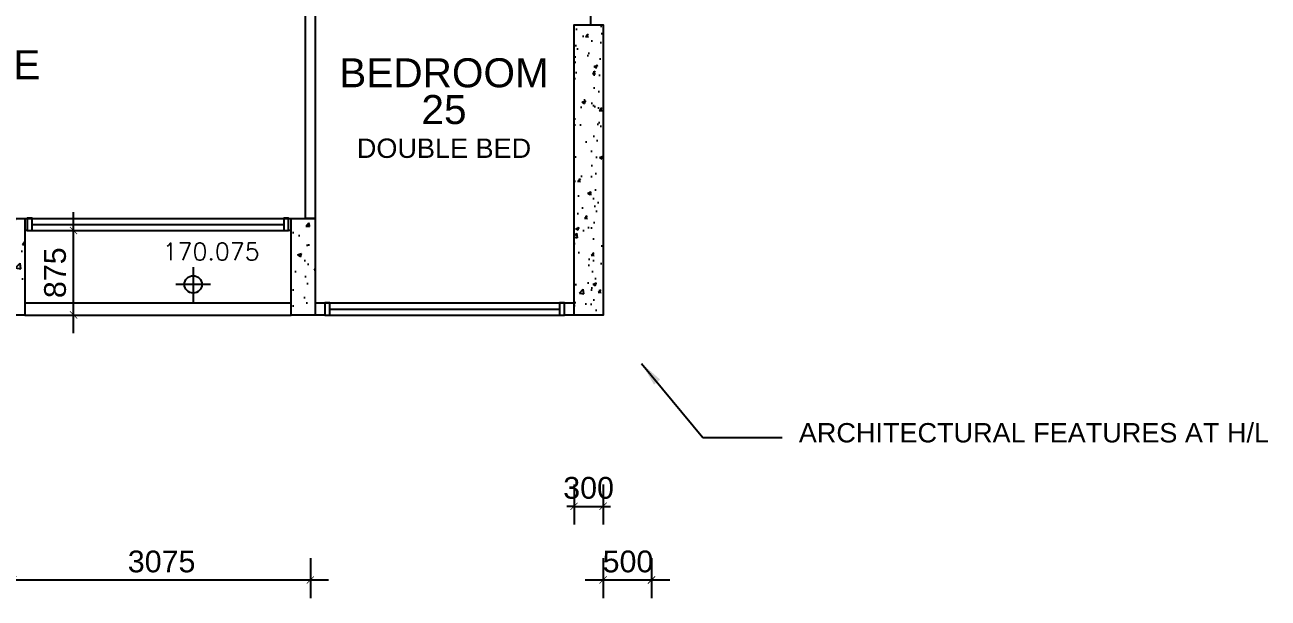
# Model space of a CAD drawing. Header units: millimetres. Extents: x 0 to 69068, y 299 to 37257.
# Drawn here: x 55625 to 68472, y 5546 to 11473 of the extents above; entities that cross this region are included whole.
import ezdxf
from ezdxf.enums import TextEntityAlignment as Align

# ---------------------------------------------------------------- set-up
doc = ezdxf.new("R2010")
doc.units = ezdxf.units.MM
doc.layers.get('Defpoints').update_dxf_attribs({"color": 8})
for name, color, linetype in [('Architectural Features', 8, 'Continuous'), ('arrow', 8, 'Continuous'), ('DLN032__', 8, 'Continuous'), ('Dry Wall', 8, 'Continuous'), ('GBP Dim', 8, 'Continuous'), ('GBP Text 200', 8, 'Continuous'), ('GBP Text 250', 8, 'Continuous'), ('hatch', 8, 'Continuous'), ('LEVEL', 8, 'Continuous'), ('WALL-NEW', 8, 'Continuous'), ('WALL-STRUCTURE', 8, 'Continuous'), ('WINDOW', 8, 'Continuous'), ('WINDOW-MULLION', 8, 'Continuous'), ('zzz-room mix', 8, 'Continuous')]:
    doc.layers.add(name, color=color, linetype=linetype)
doc.styles.add('BH', font='arial.ttf')
doc.styles.add('ROMANS', font='romans.shx')
doc.styles.get("Standard").update_dxf_attribs({"font": 'arial.ttf'})
doc.dimstyles.new('200 GBP', dxfattribs={"dimscale": 1.5, "dimtxt": 150, "dimasz": 50, "dimexe": 125, "dimexo": 50, "dimgap": 50, "dimtad": 1, "dimdec": 0, "dimzin": 0, "dimdsep": 46, "dimtxsty": 'BH', "dimblk": 'ARCHTICK', "dimcen": 0.09, "dimdle": 125, "dimclrd": 9, "dimclre": 9, "dimclrt": 1, "dimadec": 0, "dimazin": 0, "dimtfac": 1, "dimtdec": 0, "dimtix": 1, "dimtmove": 2, "dimatfit": 3, "dimldrblk": 'ARCHTICK', "dimfxl": 300, "dimfxlon": 1, "dimtolj": 1, "dimtzin": 0, "dimarcsym": 0})
doc.dimstyles.get("Standard").update_dxf_attribs({"dimtxt": 0.18, "dimasz": 0.18, "dimexe": 0.18, "dimexo": 0.0625, "dimgap": 0.09, "dimtad": 0, "dimtih": 1, "dimtoh": 1, "dimdec": 4, "dimzin": 0, "dimdsep": 46, "dimtxsty": 'Standard', "dimcen": 0.09, "dimadec": 0, "dimazin": 0, "dimtfac": 1, "dimtdec": 4, "dimtofl": 0, "dimtmove": 0, "dimatfit": 3, "dimfxl": 1, "dimtolj": 1, "dimtzin": 0, "dimarcsym": 0})

# ---------------------------------------------------------------- blocks, each defined once
blk = doc.blocks.new('WINDOW MULLION2')
at = {"layer": 'WINDOW-MULLION', "ltscale": 100}
blk.add_lwpolyline([(25226, 20000), (25226, 20125), (25176, 20125), (25176, 20000)], close=True, dxfattribs=at)
blk = doc.blocks.new('_ArchTick')
at = {"color": 0, "const_width": 0.1}
blk.add_lwpolyline([(0.5, 0.5), (-0.5, -0.5)], dxfattribs=at)
blk = doc.blocks.new('*D271')
at = {"layer": 'Defpoints', "color": 0, "transparency": 16777216}
for p in [(52550, 8712), (55500, 8712), (55500, 5734)]:
    blk.add_point(p, dxfattribs=at)
at = {"layer": 'GBP Dim', "color": 9, "lineweight": -2, "transparency": 16777216}
for p, q in [((52550, 5959), (52550, 5546)), ((55500, 5959), (55500, 5546)), ((52362, 5734), (55687, 5734))]:
    blk.add_line(p, q, dxfattribs=at)
at = {"layer": 'GBP Dim', "color": 9, "lineweight": -2, "transparency": 16777216, "xscale": 75, "yscale": 75, "zscale": 75, "rotation": 180}
blk.add_blockref('_ArchTick', (52550, 5734), dxfattribs=at)
at = {"layer": 'GBP Dim', "color": 9, "lineweight": -2, "transparency": 16777216, "xscale": 75, "yscale": 75, "zscale": 75}
blk.add_blockref('_ArchTick', (55500, 5734), dxfattribs=at)
at = {"layer": 'GBP Dim', "transparency": 16777216, "insert": (54025, 5924), "char_height": 225, "attachment_point": 5, "style": 'BH'}
blk.add_mtext('\\A1;2950', dxfattribs=at)
blk = doc.blocks.new('*D275')
at = {"layer": 'Defpoints', "color": 0, "transparency": 16777216}
for p in [(61600, 7712), (62100, 7712), (62100, 5734)]:
    blk.add_point(p, dxfattribs=at)
at = {"layer": 'GBP Dim', "color": 9, "lineweight": -2, "transparency": 16777216}
for p, q in [((61600, 5959), (61600, 5546)), ((62100, 5959), (62100, 5546)), ((61413, 5734), (62288, 5734))]:
    blk.add_line(p, q, dxfattribs=at)
at = {"layer": 'GBP Dim', "color": 9, "lineweight": -2, "transparency": 16777216, "xscale": 75, "yscale": 75, "zscale": 75, "rotation": 180}
blk.add_blockref('_ArchTick', (61600, 5734), dxfattribs=at)
at = {"layer": 'GBP Dim', "color": 9, "lineweight": -2, "transparency": 16777216, "xscale": 75, "yscale": 75, "zscale": 75}
blk.add_blockref('_ArchTick', (62100, 5734), dxfattribs=at)
at = {"layer": 'GBP Dim', "transparency": 16777216, "insert": (61857, 5924), "char_height": 225, "attachment_point": 5, "style": 'BH'}
blk.add_mtext('\\A1;500', dxfattribs=at)
blk = doc.blocks.new('*D356')
at = {"layer": 'Defpoints', "color": 0, "transparency": 16777216}
for p in [(55500, 8712), (58575, 8712), (58575, 5734)]:
    blk.add_point(p, dxfattribs=at)
at = {"layer": 'GBP Dim', "color": 9, "lineweight": -2, "transparency": 16777216}
for p, q in [((55500, 5959), (55500, 5546)), ((58575, 5959), (58575, 5546)), ((55312, 5734), (58763, 5734))]:
    blk.add_line(p, q, dxfattribs=at)
at = {"layer": 'GBP Dim', "color": 9, "lineweight": -2, "transparency": 16777216, "xscale": 75, "yscale": 75, "zscale": 75, "rotation": 180}
blk.add_blockref('_ArchTick', (55500, 5734), dxfattribs=at)
at = {"layer": 'GBP Dim', "color": 9, "lineweight": -2, "transparency": 16777216, "xscale": 75, "yscale": 75, "zscale": 75}
blk.add_blockref('_ArchTick', (58575, 5734), dxfattribs=at)
at = {"layer": 'GBP Dim', "transparency": 16777216, "insert": (57038, 5924), "char_height": 225, "attachment_point": 5, "style": 'BH'}
blk.add_mtext('\\A1;3075', dxfattribs=at)
blk = doc.blocks.new('*D371')
at = {"layer": 'Defpoints', "color": 0, "transparency": 16777216}
for p in [(55702, 9347), (56128, 9347), (55726, 8473)]:
    blk.add_point(p, dxfattribs=at)
at = {"layer": 'GBP Dim', "color": 9, "lineweight": -2, "transparency": 16777216}
for p, q in [((56128, 8285), (56128, 9535)), ((55903, 9347), (56316, 9347)), ((55903, 8473), (56316, 8473))]:
    blk.add_line(p, q, dxfattribs=at)
at = {"layer": 'GBP Dim', "color": 9, "lineweight": -2, "transparency": 16777216, "xscale": 75, "yscale": 75, "zscale": 75}
for p, rotation in [((56128, 9347), 90), ((56128, 8473), 270)]:
    blk.add_blockref('_ArchTick', p, dxfattribs=dict(at, rotation=rotation))
at = {"layer": 'GBP Dim', "transparency": 16777216, "insert": (55938, 8910), "char_height": 225, "attachment_point": 5, "rotation": 90, "style": 'BH'}
blk.add_mtext('\\A1;875', dxfattribs=at)
blk = doc.blocks.new('*D391')
at = {"layer": 'Defpoints', "color": 0, "transparency": 16777216}
for p in [(61300, 8472), (61600, 8472), (61600, 6495)]:
    blk.add_point(p, dxfattribs=at)
at = {"layer": 'GBP Dim', "color": 9, "lineweight": -2, "transparency": 16777216}
for p, q in [((61300, 6720), (61300, 6307)), ((61600, 6720), (61600, 6307)), ((61300, 6495), (61225, 6495)), ((61300, 6495), (61600, 6495)), ((61600, 6495), (61675, 6495))]:
    blk.add_line(p, q, dxfattribs=at)
at = {"layer": 'GBP Dim', "color": 9, "lineweight": -2, "transparency": 16777216, "xscale": 75, "yscale": 75, "zscale": 75}
blk.add_blockref('_ArchTick', (61300, 6495), dxfattribs=at)
at = {"layer": 'GBP Dim', "color": 9, "lineweight": -2, "transparency": 16777216, "xscale": 75, "yscale": 75, "zscale": 75, "rotation": 180}
blk.add_blockref('_ArchTick', (61600, 6495), dxfattribs=at)
at = {"layer": 'GBP Dim', "transparency": 16777216, "insert": (61450, 6685), "char_height": 225, "attachment_point": 5, "style": 'BH'}
blk.add_mtext('\\A1;300', dxfattribs=at)
blk = doc.blocks.new('ELEX')
at = {"layer": 'DLN032__'}
for p, q in [((0, 0.5), (0, -0.5)), ((0.5, 0), (-0.5, 0))]:
    blk.add_line(p, q, dxfattribs=at)
blk.add_circle((0, 0), 0.25, dxfattribs=at)
at = {"layer": 'DLN032__', "style": 'ROMANS'}
blk.add_attdef('ELEX', (0.257, 0.354), '', height=0.5, dxfattribs=at)

msp = doc.modelspace()

# ---------------------------------------------------------------- hatches: boundary and pattern name
at = {"layer": 'hatch'}
h = msp.add_hatch(dxfattribs=at)
h.set_pattern_fill('AR-CONC', color=256, scale=2, style=0)
h.set_pattern_definition([(50, (-578661.28, 750822.8), (364.36934, -31.87817), [38.1, -419.1]), (355, (-578661.28, 750822.8), (-70.48565, 382.11329), [30.48, -335.28]), (100.451, (-578630.9, 750820.15), (293.885, 350.23338), [32.38, -356.18]), (46.1842, (-578661.3, 750924.4), (542.15808, -84.08466), [57.15, -628.65]), (96.6356, (-578616.1, 750917.4), (474.80847, 494.8511), [48.57, -534.27]), (351.184, (-578661.3, 750924.4), (474.8092, 494.85024), [45.72, -502.92]), (21, (-578610.48, 750899), (303.22976, -204.53104), [38.1, -419.1]), (326, (-578610.48, 750899), (123.60406, 368.37593), [30.48, -335.28]), (71.4514, (-578585.2, 750881.97), (426.83298, 163.84572), [32.38, -356.18]), (37.5, (-578661.28, 750822.81), (6.177207, 169.110078), [0, -331.216, 0, -340.36, 0, -336.55]), (7.5, (-578661.28, 750822.81), (133.639325, 200.36115), [0, -194.056, 0, -323.596, 0, -128.27]), (327.5, (-578774.56, 750822.81), (271.18119, -11.457488), [0, -127, 0, -396.24, 0, -525.78]), (317.5, (-578825.36, 750822.8), (296.25836, 50.85298), [0, -165.1, 0, -263.144, 0, -373.38])])
h.paths.add_polyline_path([(61300, 8472.4), (61300, 11472.5), (61599.2, 11472.5), (61599.2, 8472.4)])
h = msp.add_hatch(dxfattribs=at)
h.set_pattern_fill('AR-CONC', color=256, scale=60, style=0)
h.set_pattern_definition([(50, (-581551.98, 734102.64), (430.35611, -37.65128), [45, -495]), (355, (-581552, 734102.64), (-83.2508, 451.31528), [36, -396]), (100.4514, (-581516.1, 734099.5), (347.10563, 413.66373), [38.24411, -420.68527]), (46.1842, (-581552, 734222.64), (640.34463, -99.3114), [67.5, -742.5]), (96.6356, (-581498.6, 734214.37), (560.79762, 584.47072), [57.36617, -631.0278]), (351.1842, (-581552, 734222.64), (560.79717, 584.47116), [54, -594]), (21, (-581491.98, 734192.64), (358.14423, -241.57133), [45, -495]), (326, (-581492, 734192.64), (145.9892, 435.09003), [36, -396]), (71.4514, (-581462.13, 734172.5), (504.13358, 193.5183), [38.24411, -420.68527]), (37.5, (-581551.98, 734102.64), (7.295913, 199.736312), [0, -391.2, 0, -402, 0, -397.5]), (7.5, (-581551.98, 734102.64), (157.841722, 236.647027), [0, -229.2, 0, -382.2, 0, -151.5]), (327.5, (-581685.78, 734102.64), (320.293462, -13.532923), [0, -150, 0, -468, 0, -621]), (317.5, (-581745.78, 734102.64), (349.9117, 60.06299), [0, -195, 0, -310.8, 0, -441])])
h.paths.add_polyline_path([(58375, 9472.4), (58625, 9472.4), (58625, 8472.4), (58625, 8472.4), (58375, 8472.4)])
h.paths.add_polyline_path([(55375, 8472.4), (55375, 9472.4), (55625, 9472.4), (55625, 8472.4)])

# ---------------------------------------------------------------- linework, layer by layer
at = {"layer": 'Architectural Features', "ltscale": 50}
msp.add_line((55625, 8472.4), (58375, 8472.4), dxfattribs=at)
at = {"layer": 'Dry Wall'}
msp.add_lwpolyline([(58625, 9472.4), (58525, 9472.4), (58525, 12192.4), (58625, 12192.4)], close=True, dxfattribs=at)
at = {"layer": 'WALL-NEW'}
for p, q in [((61200, 8597.4), (61300, 8597.4)), ((61200, 8472.4), (61200, 8597.4)), ((61300, 8472.4), (61200, 8472.4))]:
    msp.add_line(p, q, dxfattribs=at)
for points in [[(55625, 9472.4), (55650, 9472.4), (55650, 9347.4), (55625, 9347.4)], [(58375, 9347.4), (58350, 9347.4), (58350, 9472.4), (58375, 9472.4)], [(58625, 8597.4), (58725, 8597.4), (58725, 8472.4), (58625, 8472.4)]]:
    msp.add_lwpolyline(points, dxfattribs=at)
at = {"layer": 'WALL-STRUCTURE'}
for p, q in [((55625, 8597.4), (58375, 8597.4)), ((55625, 8472.4), (58375, 8472.4))]:
    msp.add_line(p, q, dxfattribs=at)
for points in [[(61300, 8472.4), (61300, 11472.5), (61599.2, 11472.5), (61599.2, 8472.4), (61300, 8472.4)], [(55375, 8472.4), (55375, 9472.4), (55625, 9472.4), (55625, 8472.4), (55375, 8472.4)], [(58375, 9472.4), (58625, 9472.4), (58625, 8472.4), (58625, 8472.4), (58375, 8472.4), (58375, 9472.4)]]:
    msp.add_lwpolyline(points, dxfattribs=at)
at = {"layer": 'WINDOW'}
for p, q in [((55700, 9472.4), (58300, 9472.4)), ((55700, 9409.9), (58300, 9409.9)), ((55700, 9347.4), (58300, 9347.4))]:
    msp.add_line(p, q, dxfattribs=at)
for points in [[(58775, 8597.4), (61150, 8597.4)], [(58775, 8534.9), (61150, 8534.9)], [(58775, 8472.4), (61150, 8472.4)]]:
    msp.add_lwpolyline(points, dxfattribs=at)
at = {"layer": 'zzz-room mix'}
msp.add_lwpolyline([(52600, 8597.4), (55375, 8597.4), (55375, 9472.4), (58625, 9472.4), (58625, 8597.4), (61300, 8597.4), (61300, 11472.5), (61474.2, 11472.5), (61474.2, 12772.4), (61300, 12772.5), (61300, 15472.5), (59700, 15472.5), (59700, 14772.4), (58625, 14772.4), (58625, 14272.5), (57925, 14272.5), (57925, 15472.5), (54800, 15472.5), (54800, 12772.5), (52600, 12772.5)], close=True, dxfattribs=at)

# ---------------------------------------------------------------- block references
at = {"layer": 'DLN032__'}
ref = msp.add_blockref('ELEX', (57364, 8789.1), dxfattribs=dict(at, xscale=360, yscale=360, zscale=360))
ref.add_attrib('ELEX', '170.075', (57047.9, 9038.8), dxfattribs={"layer": 'LEVEL', "height": 180, "rotation": 360, "style": 'ROMANS'})
at = {"layer": 'WINDOW-MULLION'}
for p in [(30474.1, -10652.5), (33124.1, -10652.5), (33549.1, -11527.5), (35974.1, -11527.5)]:
    msp.add_blockref('WINDOW MULLION2', p, dxfattribs=at)

# ---------------------------------------------------------------- texts
at = {"layer": 'GBP Text 200', "style": 'BH'}
msp.add_text('DOUBLE BED', height=200, dxfattribs=at).set_placement((59956, 10097.1), align=Align.CENTER)
msp.add_text('ARCHITECTURAL FEATURES AT H/L', height=200, dxfattribs=at).set_placement((63622.4, 7156))
at = {"layer": 'GBP Text 250', "style": 'BH'}
for s, p in [('ACCESSIBLE', (54468.3, 10910.5)), ('BEDROOM', (59956, 10827)), ('25', (59956, 10447.1))]:
    msp.add_text(s, height=300, dxfattribs=at).set_placement(p, align=Align.CENTER)

# ---------------------------------------------------------------- dimensions: what is measured, and where the dimension line sits
at = {"layer": 'GBP Dim'}
dim = msp.add_linear_dim(base=(56128.2, 9347.4), p1=(55725.9, 8472.5), p2=(55701.7, 9347.4), angle=90, dimstyle='200 GBP', override={"dimclrt": 256, "dimfxl": 150}, dxfattribs=at)
dim.commit()
dim.dimension.update_dxf_attribs({"geometry": '*D371', "text_midpoint": (55938.3, 8910)})
for base, p1, p2, picture, middle in [((55500, 5733.8), (52550, 8711.6), (55500, 8711.6), '*D271', (54025, 5923.7)), ((58575, 5733.8), (55500, 8711.6), (58575, 8711.6), '*D356', (57037.5, 5923.7)), ((61600.2, 6494.6), (61300, 8472.4), (61600.2, 8472.4), '*D391', (61450.1, 6684.6))]:
    dim = msp.add_linear_dim(base=base, p1=p1, p2=p2, dimstyle='200 GBP', override={"dimclrt": 256, "dimfxl": 150}, dxfattribs=at)
    dim.commit()
    dim.dimension.update_dxf_attribs({"geometry": picture, "text_midpoint": middle})
dim = msp.add_linear_dim(base=(62100.1, 5733.8), p1=(61600.2, 7711.6), p2=(62100.1, 7711.5), dimstyle='200 GBP', override={"dimclrt": 256, "dimfxl": 150}, dxfattribs=at)
dim.commit()
dim.dimension.update_dxf_attribs({"geometry": '*D275', "text_midpoint": (61857.3, 5923.7), "dimtype": 160})

# ---------------------------------------------------------------- leaders
at = {"layer": 'arrow'}
msp.add_leader([(61998.3, 7972.4), (62631.3, 7205.7), (63451.6, 7205.7)], dimstyle='Standard', override={"dimscale": 2, "dimtxt": 200, "dimasz": 125, "dimexe": 166.67, "dimexo": 100, "dimgap": 100, "dimtih": 0, "dimtoh": 0, "dimdec": 0, "dimrnd": 5.001, "dimtxsty": 'BH', "dimdle": 166.666667, "dimclrd": 9, "dimclre": 9, "dimclrt": 1, "dimtdec": 0, "dimtix": 1, "dimtofl": 1, "dimtmove": 2, "dimfxl": 50}, dxfattribs=at)

doc.saveas('drawing.dxf')
